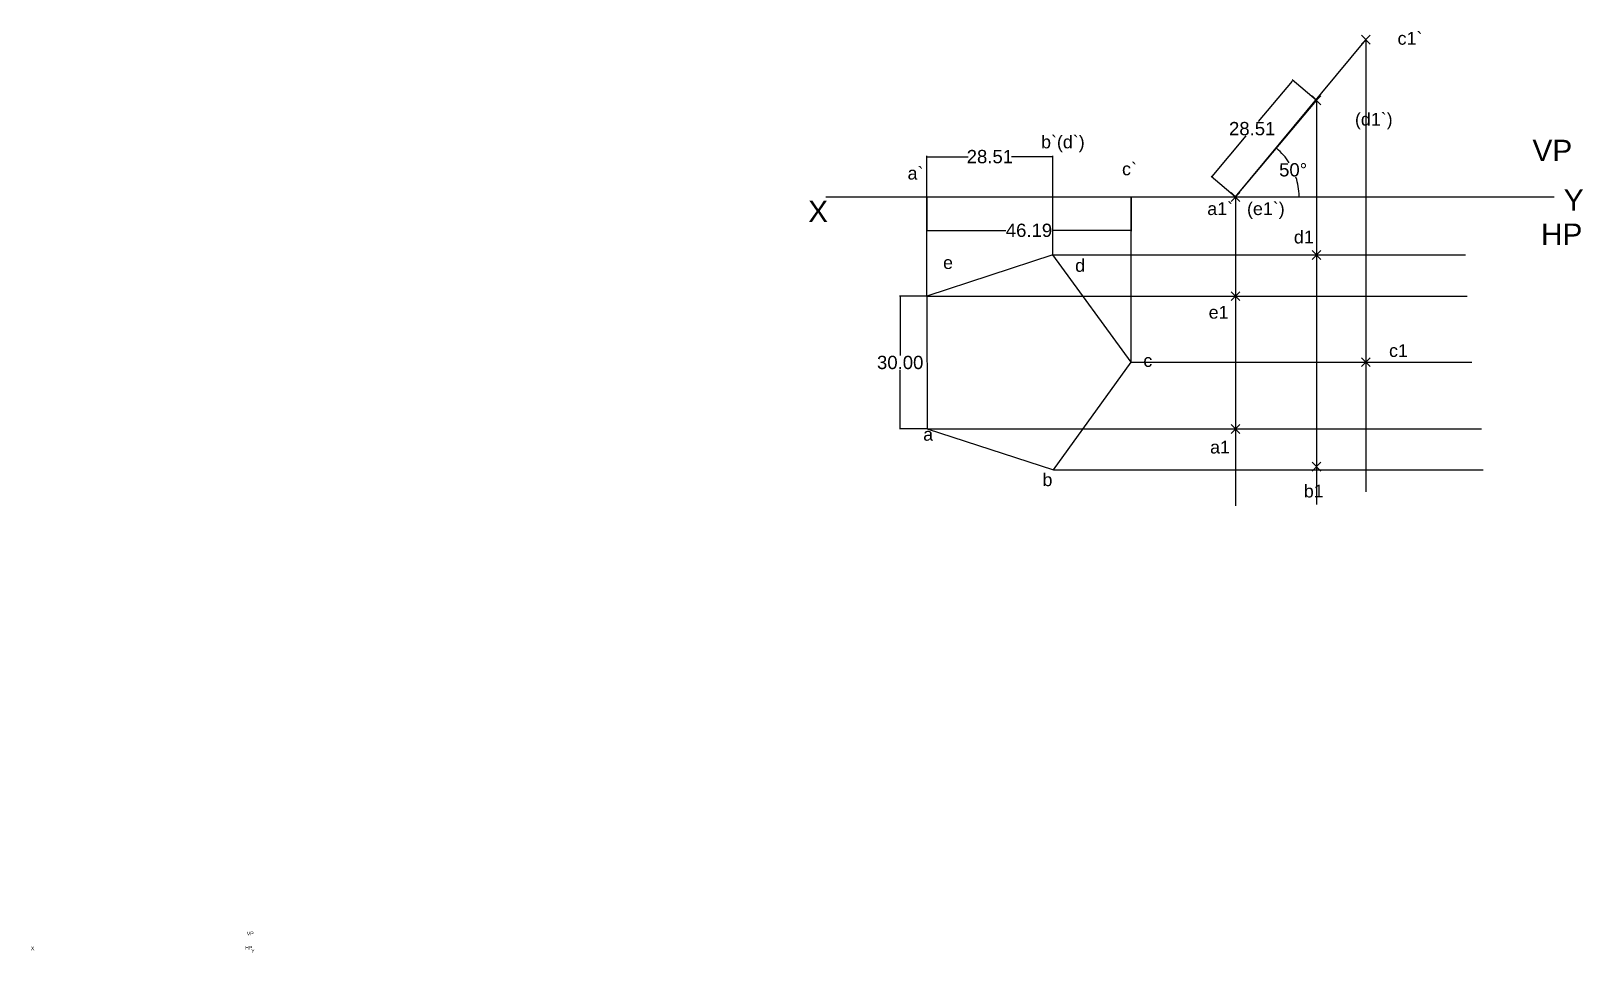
# Model space of a CAD drawing. Header units: millimetres. Extents: x 66 to 417, y 24 to 233.
import ezdxf

# ---------------------------------------------------------------- set-up
doc = ezdxf.new("R2010")
doc.units = ezdxf.units.MM
doc.header["$MEASUREMENT"] = 0
doc.header["$PDMODE"] = 3
doc.styles.get("Standard").update_dxf_attribs({"font": 'arial.ttf'})
doc.dimstyles.get("Standard").update_dxf_attribs({"dimtxt": 3, "dimasz": 0.18, "dimexe": 0.18, "dimexo": 0.0625, "dimgap": 0.09, "dimtad": 0, "dimtih": 1, "dimtoh": 1, "dimzin": 0, "dimdsep": 46, "dimtxsty": 'Standard', "dimcen": 0.09, "dimadec": 0, "dimazin": 0, "dimtfac": 1, "dimtofl": 0, "dimtmove": 0, "dimatfit": 3, "dimfxl": 1, "dimtolj": 1, "dimtzin": 0, "dimarcsym": 0})

# ---------------------------------------------------------------- blocks, each defined once
blk = doc.blocks.new('*D4')
at = {"color": 0, "lineweight": -2, "transparency": 16777216}
for p, q in [((268.13, 195.19), (268.13, 204.42)), ((268.31, 204.24), (277.5, 204.24)), ((296.47, 204.24), (287.28, 204.24)), ((296.65, 195.19), (296.65, 204.42))]:
    blk.add_line(p, q, dxfattribs=at)
at = {"color": 0, "transparency": 16777216}
for points in [[(268.31, 204.27), (268.31, 204.21), (268.13, 204.24)], [(296.47, 204.27), (296.47, 204.21), (296.65, 204.24)]]:
    blk.add_solid(points, dxfattribs=at)
at = {"layer": 'Defpoints', "color": 0, "transparency": 16777216}
for p in [(296.65, 204.24), (268.13, 195.13), (296.65, 195.13)]:
    blk.add_point(p, dxfattribs=at)
at = {"color": 0, "transparency": 16777216, "insert": (282.39, 204.24), "char_height": 3, "attachment_point": 5}
blk.add_mtext('\\A1;28.51', dxfattribs=at)
blk = doc.blocks.new('*D5')
at = {"color": 0, "lineweight": -2, "transparency": 16777216}
for p, q in [((268.13, 195.07), (268.13, 187.4)), ((314.33, 195.07), (314.33, 187.4)), ((268.31, 187.58), (286.01, 187.58)), ((314.15, 187.58), (296.44, 187.58))]:
    blk.add_line(p, q, dxfattribs=at)
at = {"color": 0, "transparency": 16777216}
for points in [[(268.31, 187.61), (268.31, 187.55), (268.13, 187.58)], [(314.15, 187.61), (314.15, 187.55), (314.33, 187.58)]]:
    blk.add_solid(points, dxfattribs=at)
at = {"layer": 'Defpoints', "color": 0, "transparency": 16777216}
for p in [(268.13, 195.13), (314.33, 195.13), (314.33, 187.58)]:
    blk.add_point(p, dxfattribs=at)
at = {"color": 0, "transparency": 16777216, "insert": (291.23, 187.58), "char_height": 3, "attachment_point": 5}
blk.add_mtext('\\A1;46.19', dxfattribs=at)
blk = doc.blocks.new('*D6')
at = {"color": 0, "lineweight": -2, "transparency": 16777216}
for p, q in [((268.07, 172.71), (261.93, 172.71)), ((262.11, 172.53), (262.11, 159.33)), ((262.11, 142.89), (262.11, 156.09)), ((268.13, 142.71), (261.93, 142.71))]:
    blk.add_line(p, q, dxfattribs=at)
at = {"color": 0, "transparency": 16777216}
for points in [[(262.08, 172.53), (262.14, 172.53), (262.11, 172.71)], [(262.08, 142.89), (262.14, 142.89), (262.11, 142.71)]]:
    blk.add_solid(points, dxfattribs=at)
at = {"layer": 'Defpoints', "color": 0, "transparency": 16777216}
for p in [(268.13, 172.71), (262.11, 142.71), (268.19, 142.71)]:
    blk.add_point(p, dxfattribs=at)
at = {"color": 0, "transparency": 16777216, "insert": (262.11, 157.71), "char_height": 3, "attachment_point": 5}
blk.add_mtext('\\A1;30.00', dxfattribs=at)
blk = doc.blocks.new('*D7')
at = {"color": 0, "lineweight": -2, "transparency": 16777216}
for start, end in [(32.5344, 49.6113), (0.7161, 18.2163)]:
    blk.add_arc((337.93, 195.13), 14.4, start, end, dxfattribs=at)
at = {"color": 0, "transparency": 16777216}
for points in [[(347.24, 206.07), (347.28, 206.12), (347.12, 206.21)], [(352.36, 195.31), (352.3, 195.31), (352.33, 195.13)]]:
    blk.add_solid(points, dxfattribs=at)
at = {"layer": 'Defpoints', "color": 0, "transparency": 16777216}
for p in [(367.42, 230.68), (351.72, 199.28), (337.93, 195.13), (337.93, 195.13), (410.02, 195.13)]:
    blk.add_point(p, dxfattribs=at)
at = {"color": 0, "transparency": 16777216, "insert": (350.96, 201.25), "char_height": 3, "attachment_point": 5}
blk.add_mtext('\\A1;50°', dxfattribs=at)
blk = doc.blocks.new('*D8')
at = {"color": 0, "lineweight": -2, "transparency": 16777216}
for p, q in [((350.76, 221.34), (343.07, 212.18)), ((356.2, 217.01), (350.74, 221.59)), ((332.67, 199.77), (340.35, 208.94)), ((337.88, 195.17), (332.42, 199.75))]:
    blk.add_line(p, q, dxfattribs=at)
at = {"color": 0, "transparency": 16777216}
for points in [[(350.74, 221.36), (350.78, 221.32), (350.88, 221.48)], [(332.65, 199.79), (332.69, 199.75), (332.55, 199.64)]]:
    blk.add_solid(points, dxfattribs=at)
at = {"layer": 'Defpoints', "color": 0, "transparency": 16777216}
for p in [(350.88, 221.48), (356.25, 216.97), (337.93, 195.13)]:
    blk.add_point(p, dxfattribs=at)
at = {"color": 0, "transparency": 16777216, "insert": (341.71, 210.56), "char_height": 3, "attachment_point": 5}
blk.add_mtext('\\A1;28.51', dxfattribs=at)

msp = doc.modelspace()

# ---------------------------------------------------------------- linework, layer by layer
for p, q in [((337.928, 195.128), (367.416, 230.68)), ((367.416, 230.68), (367.416, 142.709)), ((337.928, 195.128), (356.251, 216.971)), ((356.251, 216.971), (356.251, 142.709)), ((245.305, 195.128), (295.305, 195.128)), ((268.132, 172.709), (268.132, 195.128)), ((295.305, 195.128), (337.928, 195.128)), ((296.646, 182.034), (296.646, 195.128)), ((314.326, 157.798), (314.326, 195.128)), ((337.928, 195.128), (410.021, 195.128)), ((337.928, 195.128), (337.928, 142.709)), ((296.646, 182.034), (389.949, 182.034)), ((268.132, 172.709), (390.35, 172.709)), ((314.326, 157.798), (391.354, 157.798)), ((268.19, 142.709), (393.562, 142.709)), ((337.928, 142.709), (337.928, 125.289)), ((356.251, 142.709), (356.251, 125.61)), ((367.416, 142.709), (367.416, 128.497)), ((296.74, 133.493), (393.963, 133.493))]:
    msp.add_line(p, q)
msp.add_lwpolyline([(268.19, 142.709), (296.74, 133.493), (314.326, 157.798), (296.646, 182.034), (268.132, 172.709)], close=True)
for p in [(367.416, 230.68), (356.251, 216.971), (337.928, 195.128), (356.251, 182.034), (337.928, 172.709), (367.416, 157.798), (337.928, 142.709), (356.251, 134.16)]:
    msp.add_point(p)

# ---------------------------------------------------------------- texts
for s, height, p in [('c1`', 2.8871, (374.584, 229.541)), ('(d1`)', 2.8871, (364.949, 211.256)), ('b`(d`)', 2.8871, (293.969, 206.123)), ('VP', 4.8226, (405.096, 203.236)), ('a`', 2.8871, (263.779, 199.066)), ('c`', 2.8871, (312.276, 200.028)), ('Y', 4.823, (412.162, 192.009)), ('X', 4.823, (241.296, 189.442)), ('a1`', 2.8871, (331.547, 191.046)), ('(e1`)', 2.8871, (340.54, 191.046)), ('d1', 2.8871, (351.138, 184.63)), ('HP', 4.8226, (407.023, 184.31)), ('e', 2.887, (271.808, 178.856)), ('d', 2.887, (301.677, 178.215)), ('e1', 2.8871, (331.868, 167.629)), ('c1', 2.8871, (372.657, 158.967)), ('c', 2.887, (317.094, 156.722)), ('a', 2.887, (267.312, 140.041)), ('a1', 2.8871, (332.189, 137.153)), ('b', 2.887, (294.29, 129.775)), ('b1', 2.8871, (353.387, 127.209)), ('VP', 0.8406, (114.352, 28.245)), ('X', 0.841, (65.537, 24.882)), ('HP', 0.8406, (113.97, 25.035)), ('Y', 0.841, (115.347, 24.271))]:
    msp.add_text(s, height=height).set_placement(p)

# ---------------------------------------------------------------- dimensions: what is measured, and where the dimension line sits
dim = msp.add_angular_dim_2l(base=(351.718, 199.285), line1=((337.928, 195.128), (410.021, 195.128)), line2=((337.928, 195.128), (367.416, 230.68)), dimstyle='Standard')
dim.commit()
dim.dimension.update_dxf_attribs({"geometry": '*D7', "text_midpoint": (350.964, 201.252)})
dim = msp.add_aligned_dim(p1=(337.928, 195.128), p2=(356.251, 216.971), distance=7.016, dimstyle='Standard')
dim.commit()
dim.dimension.update_dxf_attribs({"geometry": '*D8', "text_midpoint": (341.714, 210.558)})
for base, p2, picture, middle in [((296.646, 204.24), (296.646, 195.128), '*D4', (282.389, 204.24)), ((314.326, 187.576), (314.326, 195.128), '*D5', (291.229, 187.576))]:
    dim = msp.add_linear_dim(base=base, p1=(268.132, 195.128), p2=p2, dimstyle='Standard')
    dim.commit()
    dim.dimension.update_dxf_attribs({"geometry": picture, "text_midpoint": middle})
dim = msp.add_linear_dim(base=(262.114, 142.709), p1=(268.132, 172.709), p2=(268.19, 142.709), angle=90, dimstyle='Standard')
dim.commit()
dim.dimension.update_dxf_attribs({"geometry": '*D6', "text_midpoint": (262.114, 157.709)})

doc.saveas('drawing.dxf')
